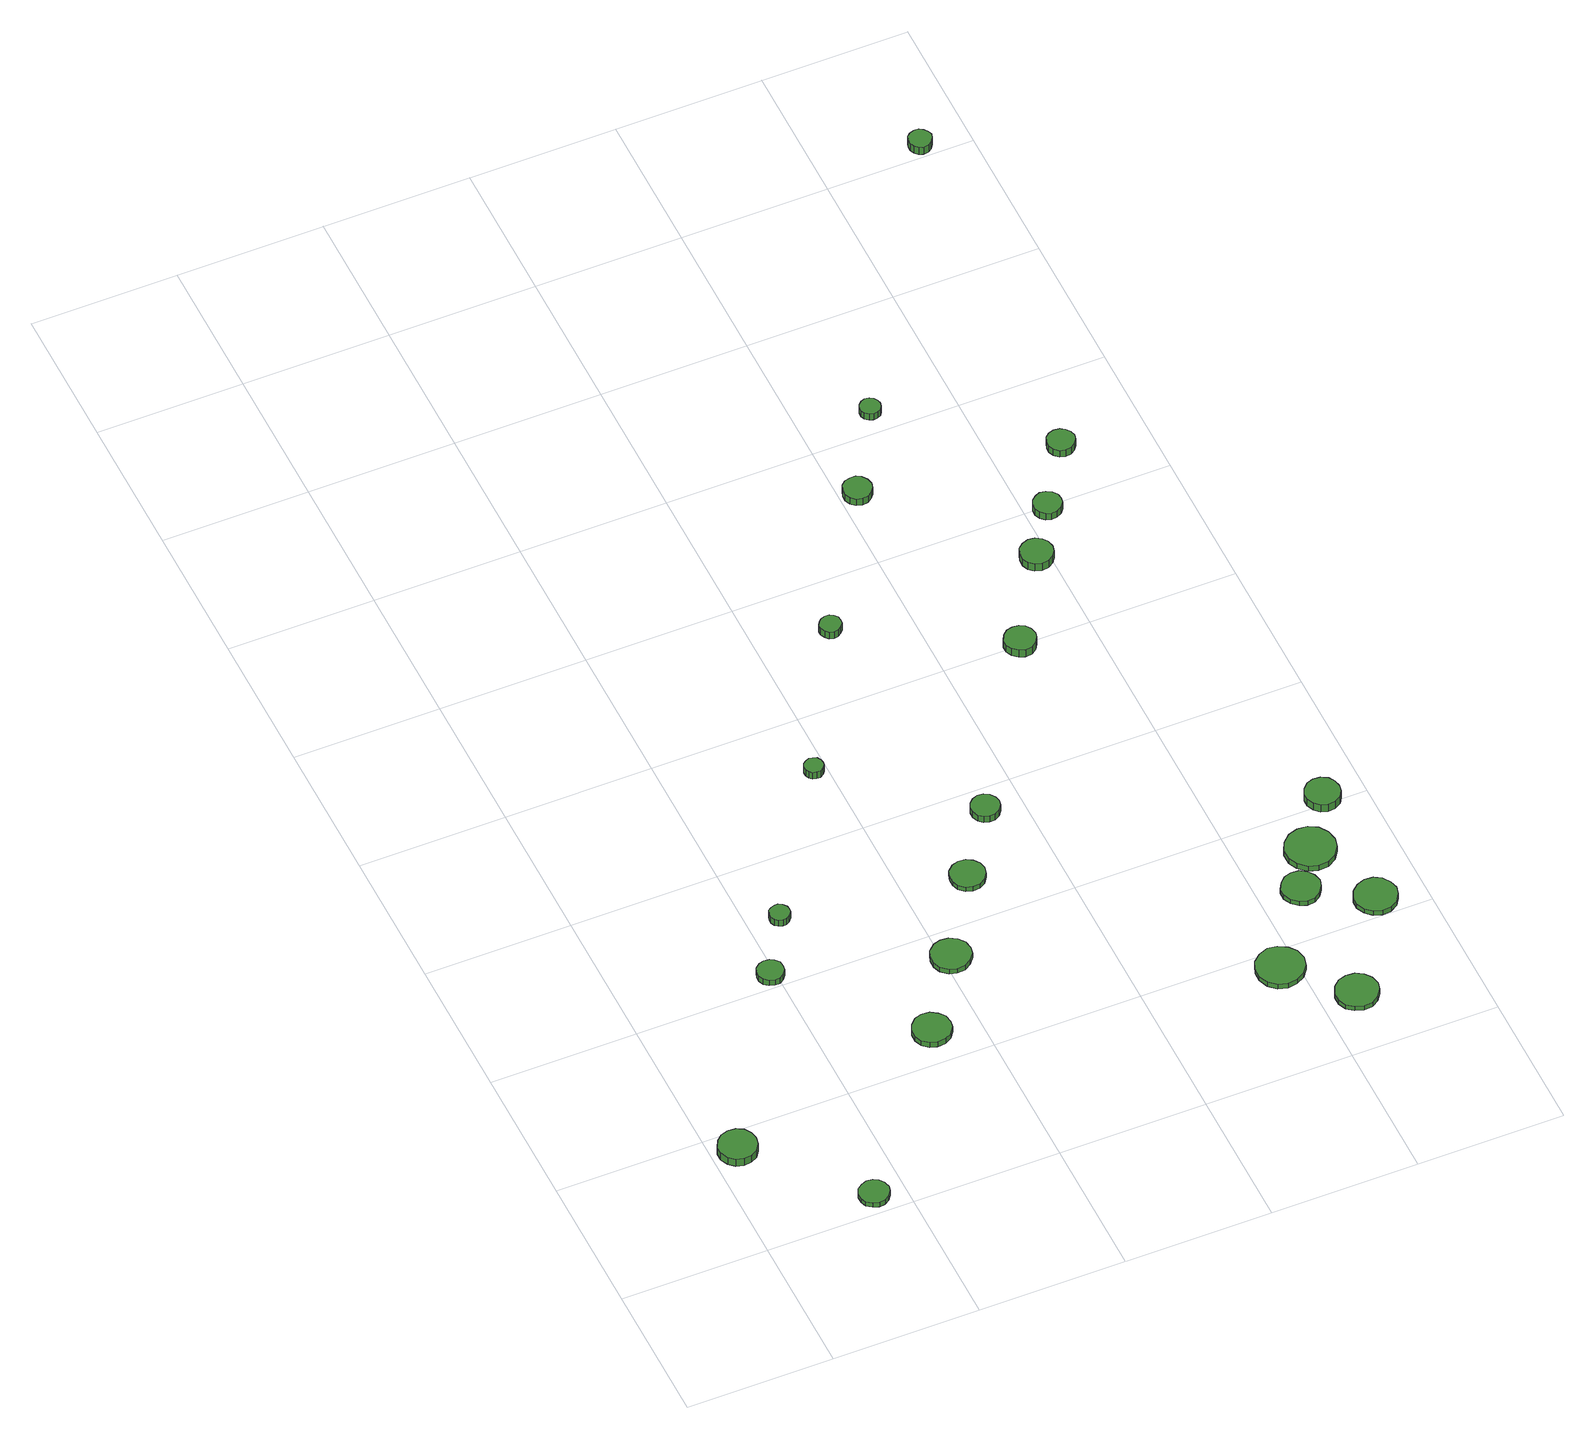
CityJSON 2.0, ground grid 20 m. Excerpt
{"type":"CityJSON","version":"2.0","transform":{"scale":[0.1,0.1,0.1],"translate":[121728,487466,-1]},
"CityObjects":{
"tree1":{"type":"SolitaryVegetationObject","attributes":{"function":"something"},"geometry":[{"type":"MultiSurface","lod":"1","boundaries":[[[0,1,2,3,4,5,6,7,8,9,10,11,12,13,14]],[[15,16,17,18,19,20,21,22,23,24,25,26,27,28,29]],[[0,29,28,1]],[[1,28,27,2]],[[2,27,26,3]],[[3,26,25,4]],[[4,25,24,5]],[[5,24,23,6]],[[6,23,22,7]],[[7,22,21,8]],[[8,21,20,9]],[[9,20,19,10]],[[10,19,18,11]],[[11,18,17,12]],[[12,17,16,13]],[[13,16,15,14]],[[14,15,29,0]]]}]},
"tree2":{"type":"SolitaryVegetationObject","attributes":{"function":"something"},"geometry":[{"type":"MultiSurface","lod":"1","boundaries":[[[30,31,32,33,34,35,36,37,38,39,40,41,42,43,44]],[[45,46,47,48,49,50,51,52,53,54,55,56,57,58,59]],[[30,59,58,31]],[[31,58,57,32]],[[32,57,56,33]],[[33,56,55,34]],[[34,55,54,35]],[[35,54,53,36]],[[36,53,52,37]],[[37,52,51,38]],[[38,51,50,39]],[[39,50,49,40]],[[40,49,48,41]],[[41,48,47,42]],[[42,47,46,43]],[[43,46,45,44]],[[44,45,59,30]]]}]},
"tree3":{"type":"SolitaryVegetationObject","attributes":{"function":"something"},"geometry":[{"type":"MultiSurface","lod":"1","boundaries":[[[60,61,62,63,64,65,66,67,68,69,70,71,72,73,74]],[[75,76,77,78,79,80,81,82,83,84,85,86,87,88,89]],[[60,89,88,61]],[[61,88,87,62]],[[62,87,86,63]],[[63,86,85,64]],[[64,85,84,65]],[[65,84,83,66]],[[66,83,82,67]],[[67,82,81,68]],[[68,81,80,69]],[[69,80,79,70]],[[70,79,78,71]],[[71,78,77,72]],[[72,77,76,73]],[[73,76,75,74]],[[74,75,89,60]]]}]},
"tree4":{"type":"SolitaryVegetationObject","attributes":{"function":"something"},"geometry":[{"type":"MultiSurface","lod":"1","boundaries":[[[90,91,92,93,94,95,96,97,98,99,100,101,102,103,104]],[[105,106,107,108,109,110,111,112,113,114,115,116,117,118,119]],[[90,119,118,91]],[[91,118,117,92]],[[92,117,116,93]],[[93,116,115,94]],[[94,115,114,95]],[[95,114,113,96]],[[96,113,112,97]],[[97,112,111,98]],[[98,111,110,99]],[[99,110,109,100]],[[100,109,108,101]],[[101,108,107,102]],[[102,107,106,103]],[[103,106,105,104]],[[104,105,119,90]]]}]},
"tree5":{"type":"SolitaryVegetationObject","attributes":{"function":"something"},"geometry":[{"type":"MultiSurface","lod":"1","boundaries":[[[120,121,122,123,124,125,126,127,128,129,130,131,132,133,134]],[[135,136,137,138,139,140,141,142,143,144,145,146,147,148,149]],[[120,149,148,121]],[[121,148,147,122]],[[122,147,146,123]],[[123,146,145,124]],[[124,145,144,125]],[[125,144,143,126]],[[126,143,142,127]],[[127,142,141,128]],[[128,141,140,129]],[[129,140,139,130]],[[130,139,138,131]],[[131,138,137,132]],[[132,137,136,133]],[[133,136,135,134]],[[134,135,149,120]]]}]},
"tree6":{"type":"SolitaryVegetationObject","attributes":{"function":"something"},"geometry":[{"type":"MultiSurface","lod":"1","boundaries":[[[150,151,152,153,154,155,156,157,158,159,160,161,162,163,164]],[[165,166,167,168,169,170,171,172,173,174,175,176,177,178,179]],[[150,179,178,151]],[[151,178,177,152]],[[152,177,176,153]],[[153,176,175,154]],[[154,175,174,155]],[[155,174,173,156]],[[156,173,172,157]],[[157,172,171,158]],[[158,171,170,159]],[[159,170,169,160]],[[160,169,168,161]],[[161,168,167,162]],[[162,167,166,163]],[[163,166,165,164]],[[164,165,179,150]]]}]},
"tree7":{"type":"SolitaryVegetationObject","attributes":{"function":"something"},"geometry":[{"type":"MultiSurface","lod":"1","boundaries":[[[180,181,182,183,184,185,186,187,188,189,190,191,192,193,194]],[[195,196,197,198,199,200,201,202,203,204,205,206,207,208,209]],[[180,209,208,181]],[[181,208,207,182]],[[182,207,206,183]],[[183,206,205,184]],[[184,205,204,185]],[[185,204,203,186]],[[186,203,202,187]],[[187,202,201,188]],[[188,201,200,189]],[[189,200,199,190]],[[190,199,198,191]],[[191,198,197,192]],[[192,197,196,193]],[[193,196,195,194]],[[194,195,209,180]]]}]},
"tree8":{"type":"SolitaryVegetationObject","attributes":{"function":"something"},"geometry":[{"type":"MultiSurface","lod":"1","boundaries":[[[210,211,212,213,214,215,216,217,218,219,220,221,222,223,224]],[[225,226,227,228,229,230,231,232,233,234,235,236,237,238,239]],[[210,239,238,211]],[[211,238,237,212]],[[212,237,236,213]],[[213,236,235,214]],[[214,235,234,215]],[[215,234,233,216]],[[216,233,232,217]],[[217,232,231,218]],[[218,231,230,219]],[[219,230,229,220]],[[220,229,228,221]],[[221,228,227,222]],[[222,227,226,223]],[[223,226,225,224]],[[224,225,239,210]]]}]},
"tree9":{"type":"SolitaryVegetationObject","attributes":{"function":"something"},"geometry":[{"type":"MultiSurface","lod":"1","boundaries":[[[240,241,242,243,244,245,246,247,248,249,250,251,252,253,254]],[[255,256,257,258,259,260,261,262,263,264,265,266,267,268,269]],[[240,269,268,241]],[[241,268,267,242]],[[242,267,266,243]],[[243,266,265,244]],[[244,265,264,245]],[[245,264,263,246]],[[246,263,262,247]],[[247,262,261,248]],[[248,261,260,249]],[[249,260,259,250]],[[250,259,258,251]],[[251,258,257,252]],[[252,257,256,253]],[[253,256,255,254]],[[254,255,269,240]]]}]},
"tree10":{"type":"SolitaryVegetationObject","attributes":{"function":"something"},"geometry":[{"type":"MultiSurface","lod":"1","boundaries":[[[270,271,272,273,274,275,276,277,278,279,280,281,282,283,284]],[[285,286,287,288,289,290,291,292,293,294,295,296,297,298,299]],[[270,299,298,271]],[[271,298,297,272]],[[272,297,296,273]],[[273,296,295,274]],[[274,295,294,275]],[[275,294,293,276]],[[276,293,292,277]],[[277,292,291,278]],[[278,291,290,279]],[[279,290,289,280]],[[280,289,288,281]],[[281,288,287,282]],[[282,287,286,283]],[[283,286,285,284]],[[284,285,299,270]]]}]},
"tree11":{"type":"SolitaryVegetationObject","attributes":{"function":"something"},"geometry":[{"type":"MultiSurface","lod":"1","boundaries":[[[300,301,302,303,304,305,306,307,308,309,310,311,312,313,314]],[[315,316,317,318,319,320,321,322,323,324,325,326,327,328,329]],[[300,329,328,301]],[[301,328,327,302]],[[302,327,326,303]],[[303,326,325,304]],[[304,325,324,305]],[[305,324,323,306]],[[306,323,322,307]],[[307,322,321,308]],[[308,321,320,309]],[[309,320,319,310]],[[310,319,318,311]],[[311,318,317,312]],[[312,317,316,313]],[[313,316,315,314]],[[314,315,329,300]]]}]},
"tree12":{"type":"SolitaryVegetationObject","attributes":{"function":"something"},"geometry":[{"type":"MultiSurface","lod":"1","boundaries":[[[330,331,332,333,334,335,336,337,338,339,340,341,342,343,344]],[[345,346,347,348,349,350,351,352,353,354,355,356,357,358,359]],[[330,359,358,331]],[[331,358,357,332]],[[332,357,356,333]],[[333,356,355,334]],[[334,355,354,335]],[[335,354,353,336]],[[336,353,352,337]],[[337,352,351,338]],[[338,351,350,339]],[[339,350,349,340]],[[340,349,348,341]],[[341,348,347,342]],[[342,347,346,343]],[[343,346,345,344]],[[344,345,359,330]]]}]},
"tree13":{"type":"SolitaryVegetationObject","attributes":{"function":"something"},"geometry":[{"type":"MultiSurface","lod":"1","boundaries":[[[360,361,362,363,364,365,366,367,368,369,370,371,372,373,374]],[[375,376,377,378,379,380,381,382,383,384,385,386,387,388,389]],[[360,389,388,361]],[[361,388,387,362]],[[362,387,386,363]],[[363,386,385,364]],[[364,385,384,365]],[[365,384,383,366]],[[366,383,382,367]],[[367,382,381,368]],[[368,381,380,369]],[[369,380,379,370]],[[370,379,378,371]],[[371,378,377,372]],[[372,377,376,373]],[[373,376,375,374]],[[374,375,389,360]]]}]},
"tree14":{"type":"SolitaryVegetationObject","attributes":{"function":"something"},"geometry":[{"type":"MultiSurface","lod":"1","boundaries":[[[390,391,392,393,394,395,396,397,398,399,400,401,402,403,404]],[[405,406,407,408,409,410,411,412,413,414,415,416,417,418,419]],[[390,419,418,391]],[[391,418,417,392]],[[392,417,416,393]],[[393,416,415,394]],[[394,415,414,395]],[[395,414,413,396]],[[396,413,412,397]],[[397,412,411,398]],[[398,411,410,399]],[[399,410,409,400]],[[400,409,408,401]],[[401,408,407,402]],[[402,407,406,403]],[[403,406,405,404]],[[404,405,419,390]]]}]},
"tree15":{"type":"SolitaryVegetationObject","attributes":{"function":"something"},"geometry":[{"type":"MultiSurface","lod":"1","boundaries":[[[420,421,422,423,424,425,426,427,428,429,430,431,432,433,434]],[[435,436,437,438,439,440,441,442,443,444,445,446,447,448,449]],[[420,449,448,421]],[[421,448,447,422]],[[422,447,446,423]],[[423,446,445,424]],[[424,445,444,425]],[[425,444,443,426]],[[426,443,442,427]],[[427,442,441,428]],[[428,441,440,429]],[[429,440,439,430]],[[430,439,438,431]],[[431,438,437,432]],[[432,437,436,433]],[[433,436,435,434]],[[434,435,449,420]]]}]},
"tree16":{"type":"SolitaryVegetationObject","attributes":{"function":"something"},"geometry":[{"type":"MultiSurface","lod":"1","boundaries":[[[450,451,452,453,454,455,456,457,458,459,460,461,462,463,464]],[[465,466,467,468,469,470,471,472,473,474,475,476,477,478,479]],[[450,479,478,451]],[[451,478,477,452]],[[452,477,476,453]],[[453,476,475,454]],[[454,475,474,455]],[[455,474,473,456]],[[456,473,472,457]],[[457,472,471,458]],[[458,471,470,459]],[[459,470,469,460]],[[460,469,468,461]],[[461,468,467,462]],[[462,467,466,463]],[[463,466,465,464]],[[464,465,479,450]]]}]},
"tree17":{"type":"SolitaryVegetationObject","attributes":{"function":"something"},"geometry":[{"type":"MultiSurface","lod":"1","boundaries":[[[480,481,482,483,484,485,486,487,488,489,490,491,492,493,494]],[[495,496,497,498,499,500,501,502,503,504,505,506,507,508,509]],[[480,509,508,481]],[[481,508,507,482]],[[482,507,506,483]],[[483,506,505,484]],[[484,505,504,485]],[[485,504,503,486]],[[486,503,502,487]],[[487,502,501,488]],[[488,501,500,489]],[[489,500,499,490]],[[490,499,498,491]],[[491,498,497,492]],[[492,497,496,493]],[[493,496,495,494]],[[494,495,509,480]]]}]},
"tree18":{"type":"SolitaryVegetationObject","attributes":{"function":"something"},"geometry":[{"type":"MultiSurface","lod":"1","boundaries":[[[510,511,512,513,514,515,516,517,518,519,520,521,522,523,524]],[[525,526,527,528,529,530,531,532,533,534,535,536,537,538,539]],[[510,539,538,511]],[[511,538,537,512]],[[512,537,536,513]],[[513,536,535,514]],[[514,535,534,515]],[[515,534,533,516]],[[516,533,532,517]],[[517,532,531,518]],[[518,531,530,519]],[[519,530,529,520]],[[520,529,528,521]],[[521,528,527,522]],[[522,527,526,523]],[[523,526,525,524]],[[524,525,539,510]]]}]},
"tree19":{"type":"SolitaryVegetationObject","attributes":{"function":"something"},"geometry":[{"type":"MultiSurface","lod":"1","boundaries":[[[540,541,542,543,544,545,546,547,548,549,550,551,552,553,554]],[[555,556,557,558,559,560,561,562,563,564,565,566,567,568,569]],[[540,569,568,541]],[[541,568,567,542]],[[542,567,566,543]],[[543,566,565,544]],[[544,565,564,545]],[[545,564,563,546]],[[546,563,562,547]],[[547,562,561,548]],[[548,561,560,549]],[[549,560,559,550]],[[550,559,558,551]],[[551,558,557,552]],[[552,557,556,553]],[[553,556,555,554]],[[554,555,569,540]]]}]},
"tree20":{"type":"SolitaryVegetationObject","attributes":{"function":"something"},"geometry":[{"type":"MultiSurface","lod":"1","boundaries":[[[570,571,572,573,574,575,576,577,578,579,580,581,582,583,584]],[[585,586,587,588,589,590,591,592,593,594,595,596,597,598,599]],[[570,599,598,571]],[[571,598,597,572]],[[572,597,596,573]],[[573,596,595,574]],[[574,595,594,575]],[[575,594,593,576]],[[576,593,592,577]],[[577,592,591,578]],[[578,591,590,579]],[[579,590,589,580]],[[580,589,588,581]],[[581,588,587,582]],[[582,587,586,583]],[[583,586,585,584]],[[584,585,599,570]]]}]},
"tree21":{"type":"SolitaryVegetationObject","attributes":{"function":"something"},"geometry":[{"type":"MultiSurface","lod":"1","boundaries":[[[600,601,602,603,604,605,606,607,608,609,610,611,612,613,614]],[[615,616,617,618,619,620,621,622,623,624,625,626,627,628,629]],[[600,629,628,601]],[[601,628,627,602]],[[602,627,626,603]],[[603,626,625,604]],[[604,625,624,605]],[[605,624,623,606]],[[606,623,622,607]],[[607,622,621,608]],[[608,621,620,609]],[[609,620,619,610]],[[610,619,618,611]],[[611,618,617,612]],[[612,617,616,613]],[[613,616,615,614]],[[614,615,629,600]]]}]},
"tree22":{"type":"SolitaryVegetationObject","attributes":{"function":"something"},"geometry":[{"type":"MultiSurface","lod":"1","boundaries":[[[630,631,632,633,634,635,636,637,638,639,640,641,642,643,644]],[[645,646,647,648,649,650,651,652,653,654,655,656,657,658,659]],[[630,659,658,631]],[[631,658,657,632]],[[632,657,656,633]],[[633,656,655,634]],[[634,655,654,635]],[[635,654,653,636]],[[636,653,652,637]],[[637,652,651,638]],[[638,651,650,639]],[[639,650,649,640]],[[640,649,648,641]],[[641,648,647,642]],[[642,647,646,643]],[[643,646,645,644]],[[644,645,659,630]]]}]},
"tree23":{"type":"SolitaryVegetationObject","attributes":{"function":"something"},"geometry":[{"type":"MultiSurface","lod":"1","boundaries":[[[660,661,662,663,664,665,666,667,668,669,670,671,672,673,674]],[[675,676,677,678,679,680,681,682,683,684,685,686,687,688,689]],[[660,689,688,661]],[[661,688,687,662]],[[662,687,686,663]],[[663,686,685,664]],[[664,685,684,665]],[[665,684,683,666]],[[666,683,682,667]],[[667,682,681,668]],[[668,681,680,669]],[[669,680,679,670]],[[670,679,678,671]],[[671,678,677,672]],[[672,677,676,673]],[[673,676,675,674]],[[674,675,689,660]]]}]}
},
"vertices":[
[59,167,21],[57,177,21],[51,186,21],[42,191,21],[31,192,21],[21,189,21],[13,182,21],[8,172,21],[8,161,21],[13,151,21],[21,144,21],[31,141,21],[42,142,21],[51,147,21],[57,156,21],[57,156,8],[51,147,8],[42,142,8],[31,141,8],[21,144,8],[13,151,8],[8,161,8],[8,172,8],[13,182,8],[21,189,8],[31,192,8],[42,191,8],[51,186,8],[57,177,8],[59,167,8],
[179,29,15],[177,37,15],[172,44,15],[165,48,15],[157,49,15],[149,46,15],[142,41,15],[139,33,15],[139,25,15],[142,17,15],[149,12,15],[157,9,15],[165,10,15],[172,14,15],[177,21,15],[177,21,7],[172,14,7],[165,10,7],[157,9,7],[149,12,7],[142,17,7],[139,25,7],[139,33,7],[142,41,7],[149,46,7],[157,49,7],[165,48,7],[172,44,7],[177,37,7],[179,29,7],
[210,420,17],[209,428,17],[204,434,17],[198,437,17],[191,438,17],[184,436,17],[178,431,17],[175,424,17],[175,417,17],[178,410,17],[184,405,17],[191,403,17],[198,403,17],[204,407,17],[209,413,17],[209,413,7],[204,407,7],[198,403,7],[191,403,7],[184,405,7],[178,410,7],[175,417,7],[175,424,7],[178,431,7],[184,436,7],[191,438,7],[198,437,7],[204,434,7],[209,428,7],[210,420,7],
[256,504,18],[255,509,18],[251,514,18],[246,517,18],[241,517,18],[235,515,18],[231,512,18],[229,506,18],[229,501,18],[231,495,18],[235,492,18],[241,490,18],[246,490,18],[251,493,18],[255,498,18],[255,498,7],[251,493,7],[246,490,7],[241,490,7],[235,492,7],[231,495,7],[229,501,7],[229,506,7],[231,512,7],[235,515,7],[241,517,7],[246,517,7],[251,514,7],[255,509,7],[256,504,7],
[363,250,16],[361,261,16],[354,269,16],[345,275,16],[334,276,16],[324,273,16],[316,265,16],[312,256,16],[312,245,16],[316,235,16],[324,228,16],[334,225,16],[345,226,16],[354,231,16],[361,240,16],[361,240,7],[354,231,7],[345,226,7],[334,225,7],[324,228,7],[316,235,7],[312,245,7],[312,256,7],[316,265,7],[324,273,7],[334,276,7],[345,275,7],[354,269,7],[361,261,7],[363,250,7],
[437,354,15],[435,365,15],[428,374,15],[418,380,15],[407,381,15],[397,378,15],[388,370,15],[384,360,15],[384,349,15],[388,339,15],[397,331,15],[407,328,15],[418,329,15],[428,335,15],[435,344,15],[435,344,7],[428,335,7],[418,329,7],[407,328,7],[397,331,7],[388,339,7],[384,349,7],[384,360,7],[388,370,7],[397,378,7],[407,381,7],[418,380,7],[428,374,7],[435,365,7],[437,354,7],
[393,706,25],[392,711,25],[389,716,25],[384,718,25],[379,719,25],[374,717,25],[370,714,25],[368,709,25],[368,704,25],[370,699,25],[374,695,25],[379,694,25],[384,694,25],[389,697,25],[392,701,25],[392,701,13],[389,697,13],[384,694,13],[379,694,13],[374,695,13],[370,699,13],[368,704,13],[368,709,13],[370,714,13],[374,717,13],[379,719,13],[384,718,13],[389,716,13],[392,711,13],[393,706,13],
[508,470,15],[506,479,15],[500,487,15],[492,492,15],[482,493,15],[473,490,15],[465,483,15],[462,474,15],[462,465,15],[465,456,15],[473,449,15],[482,446,15],[492,447,15],[500,452,15],[506,460,15],[506,460,7],[500,452,7],[492,447,7],[482,446,7],[473,449,7],[465,456,7],[462,465,7],[462,474,7],[465,483,7],[473,490,7],[482,493,7],[492,492,7],[500,487,7],[506,479,7],[508,470,7],
[570,563,18],[568,570,18],[563,577,18],[556,581,18],[548,582,18],[541,579,18],[535,574,18],[532,567,18],[532,559,18],[535,551,18],[541,546,18],[548,544,18],[556,544,18],[563,548,18],[568,555,18],[568,555,7],[563,548,7],[556,544,7],[548,544,7],[541,546,7],[535,551,7],[532,559,7],[532,567,7],[535,574,7],[541,579,7],[548,582,7],[556,581,7],[563,577,7],[568,570,7],[570,563,7],
[512,917,23],[511,923,23],[507,928,23],[502,931,23],[496,931,23],[490,929,23],[486,925,23],[483,920,23],[483,914,23],[486,908,23],[490,904,23],[496,902,23],[502,903,23],[507,906,23],[511,911,23],[511,911,11],[507,906,11],[502,903,11],[496,902,11],[490,904,11],[486,908,11],[483,914,11],[483,920,11],[486,925,11],[490,929,11],[496,931,11],[502,931,11],[507,928,11],[511,923,11],[512,917,11],
[810,168,15],[807,182,15],[799,192,15],[787,199,15],[774,201,15],[761,196,15],[751,187,15],[746,175,15],[746,162,15],[751,149,15],[761,140,15],[774,136,15],[787,138,15],[799,144,15],[807,155,15],[807,155,7],[799,144,7],[787,138,7],[774,136,7],[761,140,7],[751,149,7],[746,162,7],[746,175,7],[751,187,7],[761,196,7],[774,201,7],[787,199,7],[799,192,7],[807,182,7],[810,168,7],
[877,91,15],[874,103,15],[867,112,15],[857,118,15],[845,119,15],[834,116,15],[825,108,15],[820,97,15],[820,85,15],[825,74,15],[834,67,15],[845,63,15],[857,64,15],[867,70,15],[874,80,15],[874,80,7],[867,70,7],[857,64,7],[845,63,7],[834,67,7],[825,74,7],[820,85,7],[820,97,7],[825,108,7],[834,116,7],[845,119,7],[857,118,7],[867,112,7],[874,103,7],[877,91,7],
[882,279,15],[879,290,15],[873,298,15],[864,304,15],[853,305,15],[843,302,15],[835,294,15],[830,285,15],[830,274,15],[835,264,15],[843,257,15],[853,253,15],[864,254,15],[873,260,15],[879,269,15],[879,269,7],[873,260,7],[864,254,7],[853,253,7],[843,257,7],[835,264,7],[830,274,7],[830,285,7],[835,294,7],[843,302,7],[853,305,7],[864,304,7],[873,298,7],[879,290,7],[882,279,7],
[724,795,26],[722,804,26],[717,811,26],[710,815,26],[701,816,26],[693,814,26],[686,808,26],[682,800,26],[682,791,26],[686,783,26],[693,777,26],[701,774,26],[710,775,26],[717,780,26],[722,787,26],[722,787,13],[717,780,13],[710,775,13],[701,774,13],[693,777,13],[686,783,13],[682,791,13],[682,800,13],[686,808,13],[693,814,13],[701,816,13],[710,815,13],[717,811,13],[722,804,13],[724,795,13],
[643,1115,19],[641,1123,19],[636,1130,19],[630,1134,19],[622,1134,19],[614,1132,19],[608,1127,19],[605,1119,19],[605,1111,19],[608,1104,19],[614,1098,19],[622,1096,19],[630,1097,19],[636,1101,19],[641,1107,19],[641,1107,7],[636,1101,7],[630,1097,7],[622,1096,7],[614,1098,7],[608,1104,7],[605,1111,7],[605,1119,7],[608,1127,7],[614,1132,7],[622,1134,7],[630,1134,7],[636,1130,7],[641,1123,7],[643,1115,7],
[927,334,16],[924,348,16],[916,360,16],[904,367,16],[890,368,16],[877,364,16],[866,354,16],[860,342,16],[860,327,16],[866,315,16],[877,305,16],[890,301,16],[904,302,16],[916,309,16],[924,321,16],[924,321,7],[916,309,7],[904,302,7],[890,301,7],[877,305,7],[866,315,7],[860,327,7],[860,342,7],[866,354,7],[877,364,7],[890,368,7],[904,367,7],[916,360,7],[924,348,7],[927,334,7],
[964,229,15],[961,240,15],[954,250,15],[944,256,15],[932,257,15],[921,253,15],[912,245,15],[907,234,15],[907,223,15],[912,212,15],[921,204,15],[932,200,15],[944,201,15],[954,207,15],[961,217,15],[961,217,7],[954,207,7],[944,201,7],[932,200,7],[921,204,7],[912,212,7],[907,223,7],[907,234,7],[912,245,7],[921,253,7],[932,257,7],[944,256,7],[954,250,7],[961,240,7],[964,229,7],
[806,926,19],[804,935,19],[799,942,19],[791,947,19],[782,948,19],[773,945,19],[766,939,19],[763,931,19],[763,921,19],[766,913,19],[773,907,19],[782,904,19],[791,905,19],[799,910,19],[804,917,19],[804,917,6],[799,910,6],[791,905,6],[782,904,6],[773,907,6],[766,913,6],[763,921,6],[763,931,6],[766,939,6],[773,945,6],[782,948,6],[791,947,6],[799,942,6],[804,935,6],[806,926,6],
[708,1234,19],[707,1239,19],[704,1244,19],[699,1247,19],[693,1248,19],[688,1246,19],[683,1242,19],[681,1237,19],[681,1231,19],[683,1226,19],[688,1222,19],[693,1220,19],[699,1221,19],[704,1223,19],[707,1228,19],[707,1228,8],[704,1223,8],[699,1221,8],[693,1220,8],[688,1222,8],[683,1226,8],[681,1231,8],[681,1237,8],[683,1242,8],[688,1246,8],[693,1248,8],[699,1247,8],[704,1244,8],[707,1239,8],[708,1234,8],
[966,408,23],[964,417,23],[959,425,23],[950,430,23],[940,431,23],[931,428,23],[924,421,23],[920,412,23],[920,403,23],[924,394,23],[931,387,23],[940,384,23],[950,385,23],[959,390,23],[964,398,23],[964,398,10],[959,390,10],[950,385,10],[940,384,10],[931,387,10],[924,394,10],[920,403,10],[920,412,10],[924,421,10],[931,428,10],[940,431,10],[950,430,10],[959,425,10],[964,417,10],[966,408,10],
[849,996,18],[848,1003,18],[843,1010,18],[836,1014,18],[828,1015,18],[821,1012,18],[815,1007,18],[812,1000,18],[812,992,18],[815,985,18],[821,980,18],[828,977,18],[836,978,18],[843,982,18],[848,988,18],[848,988,6],[843,982,6],[836,978,6],[828,977,6],[821,980,6],[815,985,6],[812,992,6],[812,1000,6],[815,1007,6],[821,1012,6],[828,1015,6],[836,1014,6],[843,1010,6],[848,1003,6],[849,996,6],
[908,1086,18],[906,1093,18],[901,1099,18],[895,1103,18],[887,1104,18],[880,1102,18],[874,1097,18],[871,1089,18],[871,1082,18],[874,1075,18],[880,1069,18],[887,1067,18],[895,1068,18],[901,1072,18],[906,1078,18],[906,1078,6],[901,1072,6],[895,1068,6],[887,1067,6],[880,1069,6],[874,1075,6],[871,1082,6],[871,1089,6],[874,1097,6],[880,1102,6],[887,1104,6],[895,1103,6],[901,1099,6],[906,1093,6],[908,1086,6],
[950,1615,25],[948,1621,25],[944,1626,25],[939,1630,25],[932,1630,25],[926,1628,25],[921,1624,25],[919,1618,25],[919,1612,25],[921,1606,25],[926,1601,25],[932,1599,25],[939,1600,25],[944,1603,25],[948,1609,25],[948,1609,12],[944,1603,12],[939,1600,12],[932,1599,12],[926,1601,12],[921,1606,12],[919,1612,12],[919,1618,12],[921,1624,12],[926,1628,12],[932,1630,12],[939,1630,12],[944,1626,12],[948,1621,12],[950,1615,12]
]}
